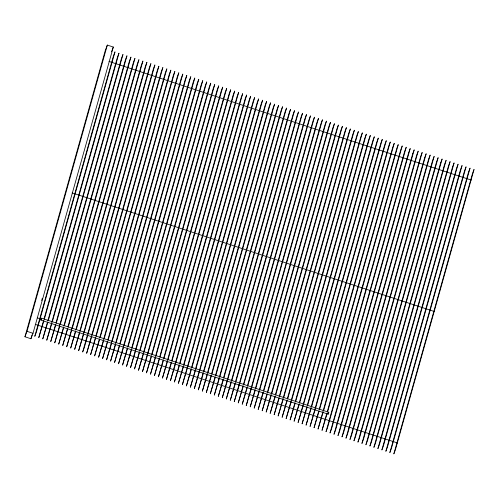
<?xml version="1.0" encoding="UTF-8"?>
<svg xmlns="http://www.w3.org/2000/svg" width="499" height="499" viewBox="0 0 499 499"><rect width="100%" height="100%" fill="white"/><g stroke="black" fill="none" stroke-linecap="round" stroke-linejoin="round"><path stroke-width="0.75" d="M41.554 318.2L40.937 320.102L328.174 414.164L328.361 413.771L328.791 412.268L41.554 318.2L40.937 320.102M24.95 336.781L105.258 50.536L107.329 45.085L113.31 47.043L33.003 333.295L30.932 338.74L24.95 336.781L27.021 331.336L107.329 45.085M30.932 338.74L31.986 334.997M41.654 300.523L42.284 298.277M43.606 320.395L38.766 337.642L43.9 320.807M44.024 318.898L117.44 57.235L118.987 53.15L44.317 319.31M47.386 322.454L42.758 338.946L47.885 322.117M47.804 320.957L121.425 58.539L122.979 54.453L48.309 320.614M51.877 323.421L46.75 340.256L125.417 59.849L126.971 55.763L52.295 321.924M55.576 324.319L50.736 341.559L55.863 324.73M55.994 322.816L129.403 61.152L130.956 57.067L56.287 323.227M59.855 326.034L54.728 342.869L133.395 62.462L134.948 58.377L60.273 324.537M63.554 326.932L58.714 344.173L63.841 327.344M63.972 325.429L137.387 63.766L138.934 59.68L64.265 325.841M67.546 328.236L62.706 345.483L67.833 328.648M67.964 326.739L141.373 65.076L142.926 60.99L68.257 327.151M71.825 329.958L66.698 346.786L145.365 66.379L146.918 62.294L72.243 328.454M75.524 330.849L70.683 348.09L75.811 331.261M75.942 329.346L149.351 67.689L150.904 63.604L76.235 329.764M79.304 332.902L74.675 349.4L79.803 332.565M79.721 331.405L153.343 68.993L154.896 64.907L80.22 331.068M83.788 333.875L78.661 350.703L157.335 70.297L158.882 66.211L84.212 332.378M87.493 334.767L82.653 352.013L84.206 347.928L162.874 67.521L161.32 71.606L87.911 333.27M91.772 336.488L86.645 353.317L165.312 72.91L166.866 68.825L92.19 334.985M95.471 337.38L90.631 354.627L95.758 337.792M95.889 335.883L169.298 74.22L170.851 70.134L96.182 336.295M99.251 339.439L94.623 355.93L99.75 339.102M99.669 337.935L173.29 75.524L174.843 71.438L100.168 337.598M103.736 340.405L98.609 357.24L177.282 76.834L178.829 72.748L104.16 338.908M107.435 341.297L102.601 358.544L107.728 341.715M107.859 339.8L181.268 78.137L182.821 74.052L108.146 340.212M111.72 343.019L106.586 359.848L185.26 79.447L186.813 75.361L112.138 341.522M115.706 344.322L110.578 361.157L189.246 80.751L190.799 76.665L116.13 342.825M119.404 345.221L114.57 362.461L119.698 345.632M119.829 343.717L193.238 82.061L194.791 77.969L120.116 344.135M123.683 346.936L118.556 363.771L197.224 83.364L198.777 79.279L124.108 345.439M127.382 347.834L122.548 365.075L127.675 348.246M127.806 346.331L201.216 84.668L202.769 80.582L128.093 346.743M131.162 349.886L126.534 366.385L131.667 349.55M131.586 348.389L205.208 85.978L206.754 81.892L132.085 348.053M135.653 350.859L130.526 367.688L209.193 87.281L210.746 83.196L136.077 349.356M139.352 351.751L134.518 368.998L139.645 352.163M139.776 350.254L213.185 88.591L214.738 84.506L140.063 350.666M143.631 353.473L138.504 370.302L217.171 89.895L218.724 85.809L144.055 351.97M147.623 354.777L142.496 371.612L221.163 91.205L222.716 87.119L148.041 353.28M151.322 355.668L146.481 372.915L151.609 356.086M151.74 354.171L225.155 92.508L226.702 88.423L152.033 354.583M155.601 357.39L150.473 374.219L229.141 93.818L230.694 89.726L156.025 355.893M159.3 358.282L154.465 375.529L159.593 358.694M159.724 356.785L233.133 95.122L234.686 91.036L160.011 357.197M163.079 360.34L158.451 376.832L163.578 360.004M163.497 358.843L237.119 96.426L238.672 92.34L164.003 358.5M167.57 361.307L162.443 378.142L241.111 97.735L242.664 93.65L167.988 359.81M171.269 362.205L166.429 379.446L171.556 362.617M171.687 360.702L245.103 99.039L246.649 94.953L171.98 361.114M175.548 363.921L170.421 380.756L249.088 100.349L250.641 96.263L175.966 362.424M179.247 364.813L174.407 382.059L179.54 365.231M179.671 363.316L253.08 101.653L254.633 97.567L179.958 363.727M183.027 366.871L178.399 383.369L183.526 366.534M183.445 365.374L257.066 102.962L258.619 98.877L183.95 365.037M187.518 367.844L182.391 384.673L261.058 104.266L262.611 100.18L187.936 366.341M191.217 368.736L186.377 385.976L191.504 369.148M191.635 367.233L265.044 105.576L266.597 101.49L191.928 367.651M195.496 370.451L190.369 387.286L269.036 106.88L270.589 102.794L195.914 368.954M199.488 371.761L194.354 388.59L273.028 108.183L274.581 104.098L199.906 370.264M203.187 372.653L198.346 389.9L203.473 373.065M203.604 371.156L277.014 109.493L278.567 105.408L203.898 371.568M207.465 374.375L202.338 391.204L281.006 110.797L282.559 106.711L207.883 372.872M211.164 375.267L206.324 392.513L211.451 375.678M211.582 373.77L284.991 112.107L286.545 108.021L211.875 374.181M214.944 377.325L210.316 393.817L215.443 376.988M215.362 375.822L288.983 113.41L290.537 109.325L215.861 375.485M219.435 378.292L214.302 395.127L292.975 114.72L294.522 110.635L219.853 376.795M223.134 379.184L218.294 396.431L223.421 379.602M223.552 377.687L296.961 116.024L298.514 111.938L223.845 378.099M227.413 380.905L222.286 397.734L300.953 117.334L302.506 113.248L227.831 379.408M231.399 382.209L226.272 399.044L304.939 118.637L306.492 114.552L231.823 380.712M234.892 383.856L230.264 400.348L235.391 383.519M235.31 382.359L308.931 119.941L310.484 115.855L235.809 382.022M239.377 384.823L234.249 401.658L312.923 121.251L314.47 117.165L239.801 383.326M243.082 385.721L238.241 402.961L243.369 386.132M243.5 384.218L316.909 122.554L318.462 118.469L243.786 384.629M246.855 387.773L242.233 404.271L247.361 387.436M247.279 386.276L320.901 123.864L322.454 119.779L247.778 385.939M251.346 388.746L246.219 405.575L324.886 125.168L326.44 121.082L251.77 387.243M255.045 389.638L250.211 406.885L255.338 390.05M255.469 388.141L328.878 126.478L330.432 122.392L255.756 388.553M259.324 391.359L254.197 408.188L332.87 127.781L334.417 123.696L259.748 389.856M263.029 392.251L258.189 409.498L263.316 392.663M263.447 390.754L336.856 129.091L338.409 125.006L263.734 391.166M266.803 394.31L262.175 410.802L267.308 393.973M267.227 392.807L340.848 130.395L342.401 126.309L267.726 392.47M271.294 395.277L266.167 412.105L344.834 131.705L346.387 127.613L271.718 393.78M274.993 396.169L270.159 413.415L275.286 396.58M275.417 394.672L348.826 133.008L350.379 128.923L275.704 395.083M278.773 398.227L274.144 414.719L279.272 397.89M279.197 396.724L352.812 134.312L354.365 130.227L279.696 396.387M283.264 399.194L278.136 416.029L356.804 135.622L358.357 131.536L283.682 397.697M286.962 400.092L282.122 417.332L287.256 400.504M287.38 398.589L360.796 136.926L362.343 132.84L287.673 399M291.241 401.807L286.114 418.642L364.781 138.235L366.335 134.15L291.666 400.31M294.94 402.699L290.106 419.946L295.233 403.117M295.364 401.202L368.773 139.539L370.327 135.454L295.651 401.614M298.72 404.758L294.092 421.256L299.219 404.421M299.144 403.261L372.759 140.849L374.312 136.763L299.643 402.924M303.211 405.731L298.084 422.559L376.751 142.153L378.304 138.067L303.629 404.227M306.91 406.623L302.07 423.863L307.197 407.034M307.328 405.119L380.743 143.463L382.29 139.377L307.621 405.537M311.189 408.338L306.062 425.173L384.729 144.766L386.282 140.681L311.613 406.841M315.181 409.648L310.054 426.477L388.721 146.07L390.274 141.984L315.599 408.145M318.668 411.288L314.039 427.786L319.167 410.951M319.086 409.791L392.707 147.38L394.26 143.294L319.591 409.454M323.159 412.261L318.031 429.09L396.699 148.683L398.252 144.598L323.577 410.758M326.857 413.153L322.017 430.4L327.144 413.565M327.275 411.656L400.691 149.993L402.238 145.908L327.569 412.068M328.174 414.164L328.791 412.268M111.502 51.815L113.31 47.043M109 61.452L471.287 180.095M72.124 192.895L434.417 311.532M37.275 317.838L41.261 319.142M35.248 324.331L397.541 442.975M27.021 331.336L33.003 333.295M113.448 55.932L34.78 336.332L36.333 332.247L115.001 51.846L113.448 55.932M404.677 151.297L326.009 431.704L327.562 427.618L406.23 147.211L404.677 151.297M408.669 152.607L330.001 433.013L331.548 428.928L410.222 148.521L408.669 152.607M412.654 153.91L333.987 434.317L335.54 430.232L414.207 149.825L412.654 153.91M416.646 155.22L337.979 435.621L339.532 431.535L418.199 151.135L416.646 155.22M420.638 156.524L341.965 436.931L343.518 432.845L422.185 152.438L420.638 156.524M424.624 157.827L345.957 438.234L347.51 434.149L426.177 153.742L424.624 157.827M428.616 159.137L349.942 439.544L351.496 435.459L430.169 155.052L428.616 159.137M432.602 160.441L353.934 440.848L355.488 436.762L434.155 156.355L432.602 160.441M436.594 161.751L357.926 442.158L359.473 438.072L438.147 157.665L436.594 161.751M440.58 163.054L361.912 443.461L363.465 439.376L442.133 158.969L440.58 163.054M444.572 164.364L365.904 444.771L367.457 440.686L446.125 160.279L444.572 164.364M448.564 165.668L369.89 446.075L371.443 441.989L450.11 161.582L448.564 165.668M452.549 166.978L373.882 447.378L375.435 443.293L454.102 162.892L452.549 166.978M456.541 168.282L377.874 448.688L379.421 444.603L458.094 164.196L456.541 168.282M460.527 169.591L381.86 449.992L383.413 445.906L462.08 165.5L460.527 169.591M464.519 170.895L385.852 451.302L387.405 447.216L466.072 166.809L464.519 170.895M468.511 172.199L389.838 452.605L391.391 448.52L470.058 168.113L468.511 172.199M472.497 173.509L393.83 453.915L395.383 449.83L474.05 169.423L472.497 173.509"/></g></svg>
